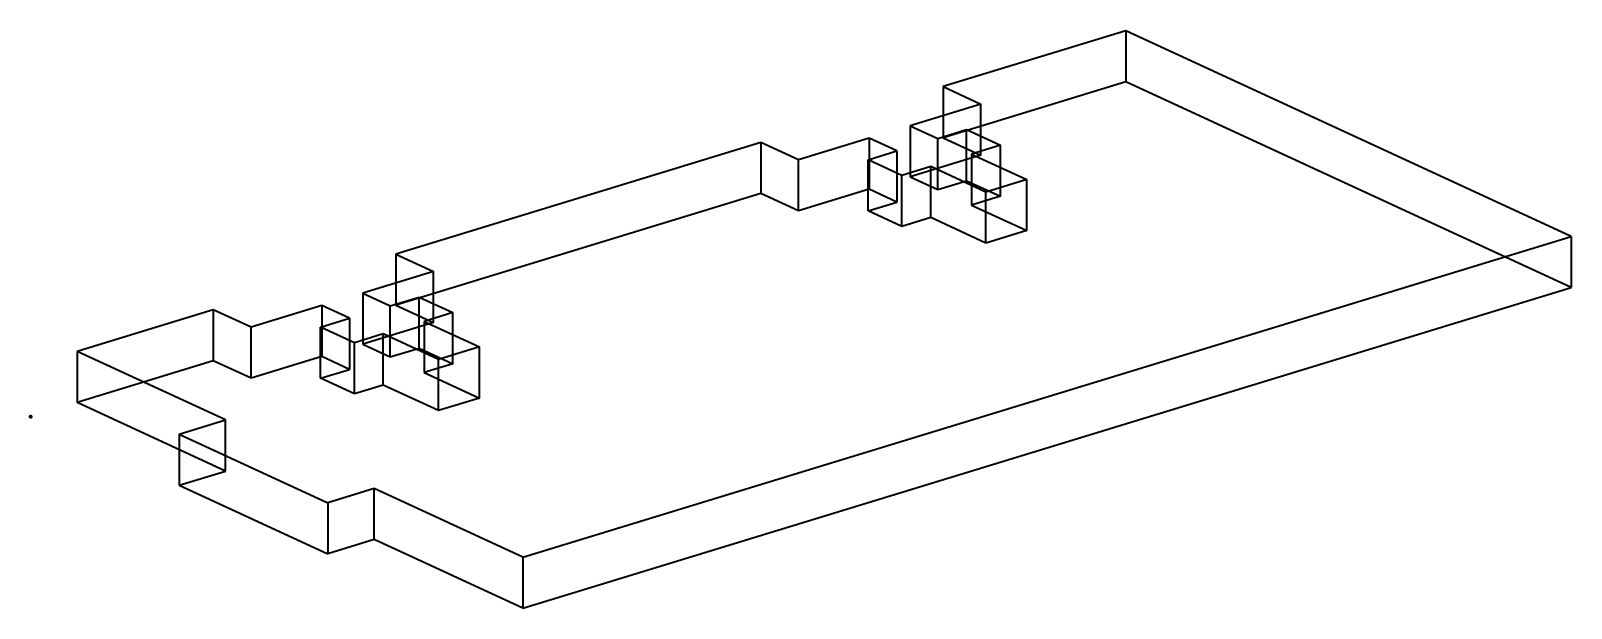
# Model space of a CAD drawing. Header units: inches. Extents: x 0 to 3.27, y -0.41 to 0.82.
import ezdxf

# ---------------------------------------------------------------- set-up
doc = ezdxf.new("R2010")
doc.units = ezdxf.units.IN
doc.header["$MEASUREMENT"] = 0
doc.layers.add('1', color=7, linetype='Continuous', true_color=0xffffff)
doc.layers.add('61', color=7, linetype='Continuous', true_color=0xffffff)

msp = doc.modelspace()

# ---------------------------------------------------------------- linework, layer by layer
at = {"layer": '1', "color": 252, "linetype": 'Continuous', "lineweight": 35}
for p, q in [((2.326814, 0.819357), (1.939012, 0.700871)), ((3.273642, 0.382592), (2.326814, 0.819357)), ((2.326814, 0.819357), (2.326814, 0.710915)), ((2.326814, 0.710915), (1.939012, 0.592429)), ((1.939012, 0.700871), (1.939012, 0.592429)), ((1.939012, 0.700871), (2.019176, 0.663892)), ((3.273642, 0.27415), (2.326814, 0.710915)), ((2.019176, 0.663892), (1.868709, 0.617919)), ((2.019176, 0.55545), (2.019176, 0.663892)), ((1.781841, 0.591379), (1.631374, 0.545406)), ((1.840545, 0.564299), (1.781841, 0.591379)), ((1.781841, 0.591379), (1.781841, 0.482937)), ((1.868709, 0.617919), (1.868709, 0.509477)), ((1.868709, 0.617919), (1.927412, 0.59084)), ((1.927412, 0.59084), (1.988685, 0.609561)), ((1.927412, 0.482398), (1.927412, 0.59084)), ((1.939012, 0.592429), (2.019176, 0.55545)), ((1.988685, 0.501119), (1.988685, 0.609561)), ((1.988685, 0.609561), (2.060644, 0.576367)), ((1.551209, 0.582386), (0.775605, 0.345414)), ((1.631374, 0.545406), (1.551209, 0.582386)), ((1.551209, 0.582386), (1.551209, 0.473944)), ((1.779272, 0.545578), (1.840545, 0.564299)), ((1.840545, 0.564299), (1.840545, 0.455857)), ((2.060644, 0.576367), (1.999371, 0.557646)), ((1.999371, 0.557646), (2.116778, 0.503487)), ((1.999371, 0.557646), (1.999371, 0.449204)), ((2.060644, 0.467925), (2.060644, 0.576367)), ((1.631374, 0.436964), (1.631374, 0.545406)), ((1.779272, 0.437136), (1.779272, 0.545578)), ((1.851231, 0.512384), (1.779272, 0.545578)), ((1.912504, 0.531105), (1.851231, 0.512384)), ((2.019176, 0.55545), (1.868709, 0.509477)), ((2.02991, 0.476946), (1.912504, 0.531105)), ((1.912504, 0.422663), (1.912504, 0.531105)), ((1.851231, 0.403942), (1.851231, 0.512384)), ((1.868709, 0.509477), (1.927412, 0.482398)), ((1.927412, 0.482398), (1.988685, 0.501119)), ((1.988685, 0.501119), (2.060644, 0.467925)), ((2.116778, 0.503487), (2.02991, 0.476946)), ((2.116778, 0.395045), (2.116778, 0.503487)), ((1.551209, 0.473944), (0.775605, 0.236972)), ((1.631374, 0.436964), (1.551209, 0.473944)), ((1.781841, 0.482937), (1.631374, 0.436964)), ((1.840545, 0.455857), (1.781841, 0.482937)), ((2.060644, 0.467925), (1.999371, 0.449204)), ((2.02991, 0.368504), (2.02991, 0.476946)), ((1.779272, 0.437136), (1.840545, 0.455857)), ((1.851231, 0.403942), (1.779272, 0.437136)), ((1.999371, 0.449204), (2.116778, 0.395045)), ((1.912504, 0.422663), (1.851231, 0.403942)), ((2.02991, 0.368504), (1.912504, 0.422663)), ((2.116778, 0.395045), (2.02991, 0.368504)), ((1.04533, -0.298228), (3.273642, 0.382592)), ((3.273642, 0.382592), (3.273642, 0.27415)), ((0.775605, 0.345414), (0.855769, 0.308434)), ((0.775605, 0.345414), (0.775605, 0.236972)), ((0.855769, 0.308434), (0.705302, 0.262462)), ((0.855769, 0.199992), (0.855769, 0.308434)), ((0.705302, 0.262462), (0.705302, 0.15402)), ((0.705302, 0.262462), (0.764006, 0.235382)), ((1.04533, -0.40667), (3.273642, 0.27415)), ((0.618434, 0.235921), (0.467967, 0.189948)), ((0.677138, 0.208842), (0.618434, 0.235921)), ((0.618434, 0.235921), (0.618434, 0.127479)), ((0.764006, 0.235382), (0.825278, 0.254103)), ((0.764006, 0.12694), (0.764006, 0.235382)), ((0.775605, 0.236972), (0.855769, 0.199992)), ((0.825278, 0.254103), (0.897237, 0.220909)), ((0.825278, 0.145661), (0.825278, 0.254103)), ((0.387802, 0.226928), (0.098502, 0.138537)), ((0.467967, 0.189948), (0.387802, 0.226928)), ((0.387802, 0.226928), (0.387802, 0.118486)), ((0.615865, 0.190121), (0.677138, 0.208842)), ((0.677138, 0.208842), (0.677138, 0.100399)), ((0.855769, 0.199992), (0.705302, 0.15402)), ((0.897237, 0.220909), (0.835964, 0.202188)), ((0.835964, 0.202188), (0.953371, 0.148029)), ((0.835964, 0.202188), (0.835964, 0.093746)), ((0.897237, 0.112467), (0.897237, 0.220909)), ((0.467967, 0.081506), (0.467967, 0.189948)), ((0.687824, 0.156927), (0.615865, 0.190121)), ((0.615865, 0.081679), (0.615865, 0.190121)), ((0.749097, 0.175647), (0.687824, 0.156927)), ((0.749097, 0.067205), (0.749097, 0.175647)), ((0.866504, 0.121488), (0.749097, 0.175647)), ((0.414111, -0.007051), (0.098502, 0.138537)), ((0.098502, 0.138537), (0.098502, 0.030095)), ((0.687824, 0.048485), (0.687824, 0.156927)), ((0.705302, 0.15402), (0.764006, 0.12694)), ((0.764006, 0.12694), (0.825278, 0.145661)), ((0.825278, 0.145661), (0.897237, 0.112467)), ((0.953371, 0.148029), (0.866504, 0.121488)), ((0.953371, 0.039587), (0.953371, 0.148029)), ((0.387802, 0.118486), (0.098502, 0.030095)), ((0.467967, 0.081506), (0.387802, 0.118486)), ((0.618434, 0.127479), (0.467967, 0.081506)), ((0.615865, 0.081679), (0.677138, 0.100399)), ((0.677138, 0.100399), (0.618434, 0.127479)), ((0.897237, 0.112467), (0.835964, 0.093746)), ((0.866504, 0.013046), (0.866504, 0.121488)), ((0.687824, 0.048485), (0.615865, 0.081679)), ((0.749097, 0.067205), (0.687824, 0.048485)), ((0.866504, 0.013046), (0.749097, 0.067205)), ((0.835964, 0.093746), (0.953371, 0.039587)), ((0.953371, 0.039587), (0.866504, 0.013046)), ((0.414111, -0.115493), (0.098502, 0.030095)), ((0.31561, -0.037146), (0.414111, -0.007051)), ((0.414111, -0.115493), (0.414111, -0.007051)), ((0.31561, -0.037146), (0.31561, -0.145588)), ((0.31561, -0.037146), (0.631219, -0.182735)), ((0.31561, -0.145588), (0.414111, -0.115493)), ((0.31561, -0.145588), (0.631219, -0.291177)), ((0.729721, -0.152639), (0.631219, -0.182735)), ((1.04533, -0.298228), (0.729721, -0.152639)), ((0.729721, -0.261081), (0.729721, -0.152639)), ((0.631219, -0.182735), (0.631219, -0.291177)), ((0.729721, -0.261081), (0.631219, -0.291177)), ((1.04533, -0.40667), (0.729721, -0.261081)), ((1.04533, -0.298228), (1.04533, -0.40667))]:
    msp.add_line(p, q, dxfattribs=at)
at = {"layer": '61', "color": 23, "linetype": 'Continuous', "lineweight": 70}
msp.add_point((0, 0), dxfattribs=at)

doc.saveas('drawing.dxf')
